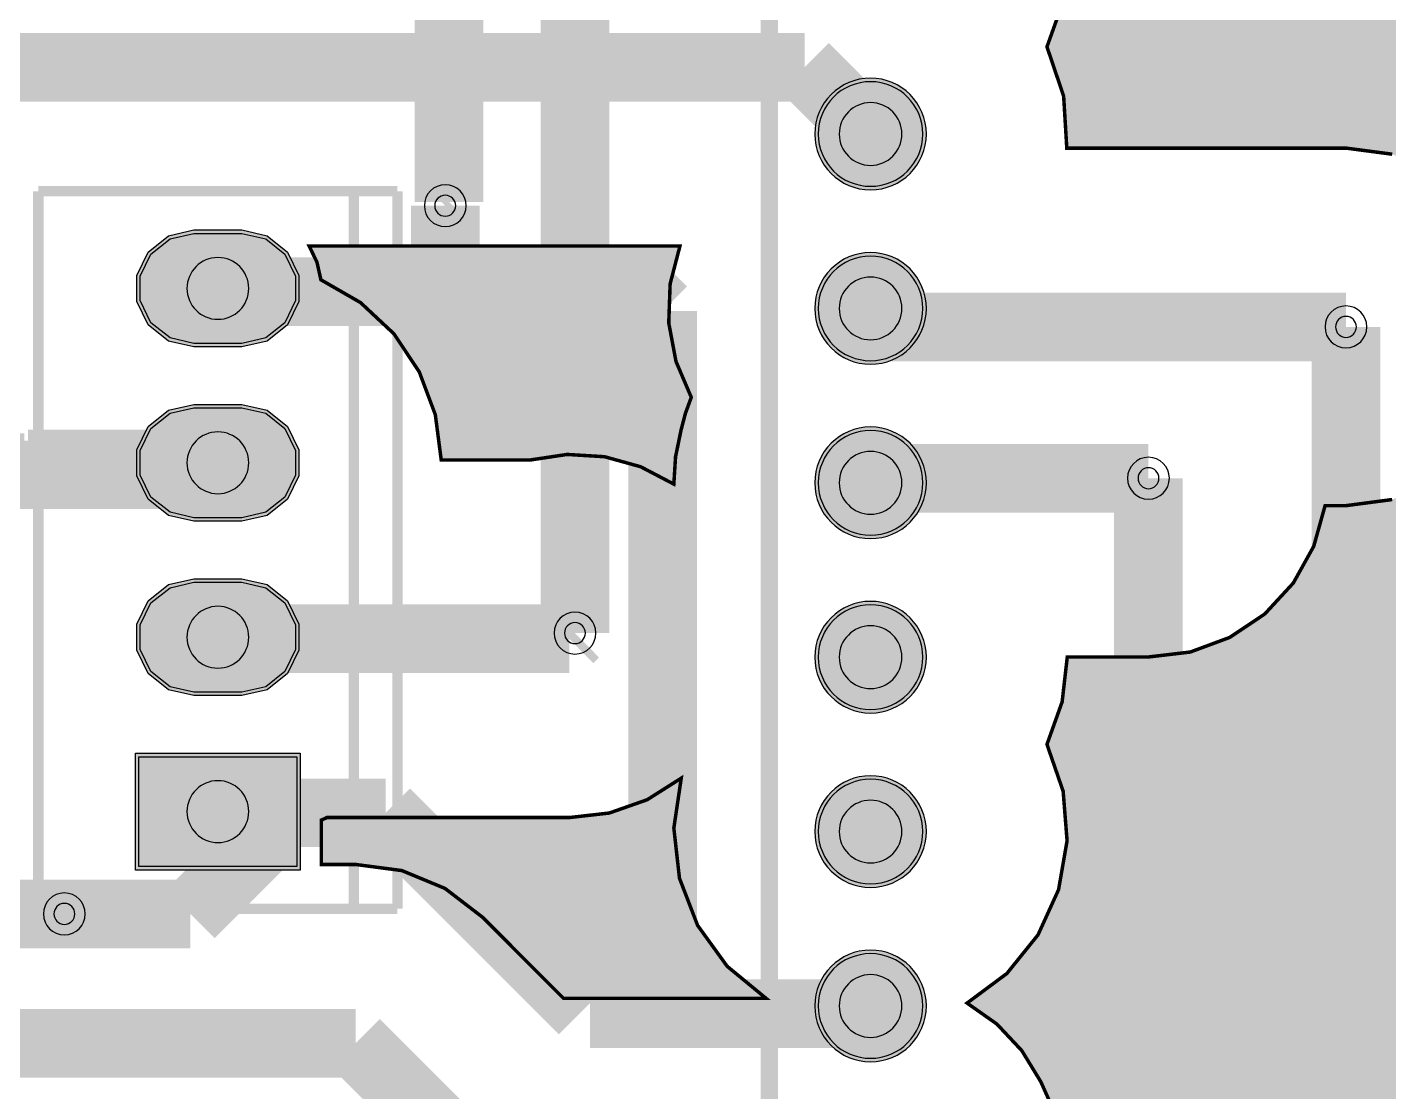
# Model space of a CAD drawing. Header units: millimetres. Extents: x 1 to 100, y -112 to 87.
# Drawn here: x 43.99 to 63.82, y -67.97 to -52.47 of the extents above; entities that cross this region are included whole.
import ezdxf

# ---------------------------------------------------------------- set-up
doc = ezdxf.new("R2010")
doc.units = ezdxf.units.MM
doc.header["$MEASUREMENT"] = 0
for name, color, linetype, true_color in [('Bottom-Layer', 7, 'Continuous', 0x0000ff), ('Bottom-Paste-Mask-Layer', 7, 'Continuous', 0x800000), ('Bottom-Solder-Mask-Layer', 7, 'Continuous', 0xaa00ff), ('Hole-Layer', 7, 'Continuous', 0x222222), ('Multi-Layer', 7, 'Continuous', 0xc0c0c0), ('Top-Layer', 7, 'Continuous', 0xff0000), ('Top-Paste-Mask-Layer', 7, 'Continuous', 0x808080), ('Top-Silkscreen-Layer', 7, 'Continuous', 0xffcc00), ('Top-Solder-Mask-Layer', 7, 'Continuous', 0x800080)]:
    doc.layers.add(name, color=color, linetype=linetype, true_color=true_color)

msp = doc.modelspace()

# ---------------------------------------------------------------- hatches: boundary and pattern name
at = {"layer": 'Bottom-Layer'}
for points in [[(83.896, -11.045), (83.896, -18.955), (83.65, -18.911), (83.4, -18.896), (81.4, -18.896), (80.856, -18.968), (80.348, -19.178), (79.912, -19.512), (79.578, -19.948), (79.368, -20.455), (79.296, -21), (79.296, -23), (79.368, -23.545), (79.578, -24.052), (79.912, -24.488), (80.348, -24.822), (80.856, -25.032), (81.4, -25.104), (83.4, -25.104), (83.65, -25.089), (83.896, -25.045), (83.896, -32.092), (83.49, -31.616), (82.99, -31.24), (83.362, -30.656), (83.568, -29.996), (83.592, -29.304), (83.433, -28.631), (83.103, -28.023), (82.624, -27.524), (82.031, -27.168), (81.364, -26.982), (80.673, -26.977), (80.004, -27.154), (79.406, -27.501), (78.92, -27.993), (78.581, -28.596), (78.413, -29.267), (78.427, -29.959), (78.623, -30.622), (78.986, -31.211), (79.492, -31.683), (79.058, -32.244), (78.775, -32.895), (78.661, -33.596), (78.722, -34.303), (78.956, -34.973), (78.734, -35.591), (78.659, -36.243), (78.734, -36.895), (78.956, -37.513), (78.734, -38.131), (78.659, -38.783), (78.734, -39.435), (78.956, -40.053), (78.734, -40.671), (78.659, -41.323), (78.734, -41.975), (78.956, -42.593), (78.734, -43.211), (78.659, -43.863), (78.734, -44.515), (78.956, -45.133), (78.734, -45.751), (78.659, -46.403), (78.734, -47.055), (78.956, -47.673), (78.734, -48.291), (78.659, -48.943), (78.734, -49.595), (78.956, -50.213), (78.734, -50.831), (78.659, -51.483), (78.734, -52.135), (78.956, -52.753), (78.734, -53.371), (78.659, -54.023), (78.734, -54.675), (78.956, -55.293), (78.734, -55.911), (78.659, -56.563), (78.734, -57.215), (78.956, -57.833), (78.734, -58.451), (78.659, -59.103), (78.734, -59.755), (78.956, -60.373), (78.734, -60.991), (78.659, -61.643), (78.734, -62.295), (78.956, -62.913), (78.734, -63.531), (78.659, -64.183), (78.734, -64.835), (78.956, -65.453), (78.734, -66.071), (78.659, -66.723), (78.734, -67.375), (78.956, -67.993), (78.721, -68.669), (78.662, -69.382), (78.78, -70.088), (79.07, -70.742), (79.513, -71.304), (80.081, -71.739), (80.74, -72.019), (81.447, -72.128), (82.159, -72.058), (82.832, -71.814), (83.423, -71.411), (83.896, -70.873), (83.896, -97.935), (83.17, -97.591), (82.387, -97.417), (81.584, -97.42), (80.802, -97.601), (80.079, -97.951), (79.452, -98.452), (78.951, -99.079), (78.601, -99.802), (78.42, -100.584), (78.417, -101.387), (78.591, -102.17), (78.935, -102.896), (77.607, -102.896), (77.607, -100.2), (77.559, -100.021), (77.428, -99.89), (77.249, -99.842), (74.249, -99.842), (74.07, -99.89), (73.938, -100.021), (73.891, -100.2), (73.891, -102.896), (38.11, -102.896), (38.11, -100.2), (38.062, -100.021), (37.931, -99.89), (37.752, -99.842), (34.752, -99.842), (34.573, -99.89), (34.441, -100.021), (34.393, -100.2), (34.393, -102.896), (33.065, -102.896), (33.409, -102.17), (33.583, -101.387), (33.58, -100.584), (33.399, -99.802), (33.05, -99.079), (32.549, -98.452), (31.921, -97.951), (31.198, -97.601), (30.416, -97.42), (29.613, -97.417), (28.83, -97.591), (28.104, -97.935), (28.104, -82.834), (31.677, -86.407), (32.105, -86.753), (32.596, -87.001), (33.129, -87.14), (33.586, -87.552), (34.143, -87.815), (34.752, -87.905), (37.752, -87.905), (38.296, -87.833), (38.804, -87.623), (39.239, -87.289), (39.574, -86.853), (39.784, -86.345), (39.856, -85.801), (39.856, -82.801), (39.784, -82.256), (39.574, -81.749), (39.239, -81.313), (38.804, -80.978), (38.296, -80.768), (37.752, -80.697), (34.752, -80.697), (34.177, -80.776), (33.646, -81.01), (32.363, -79.727), (32.363, -61.529), (32.909, -61.909), (33.534, -62.139), (34.197, -62.202), (34.854, -62.096), (35.463, -61.826), (35.983, -61.411), (36.381, -60.877), (36.631, -60.26), (36.716, -59.599), (36.716, -59.575), (36.627, -58.901), (36.367, -58.273), (35.953, -57.733), (35.543, -57.323), (35.543, -49.424), (35.623, -49.466), (35.704, -49.506), (35.883, -49.96), (36.212, -50.322), (36.647, -50.543), (37.133, -50.597), (37.606, -50.475), (38.005, -50.194), (38.005, -52.216), (38.094, -52.89), (38.354, -53.518), (38.768, -54.057), (39.603, -54.893), (39.842, -55.103), (40.104, -55.284), (40.029, -55.638), (40.004, -55.999), (40.004, -57.64), (39.92, -58.31), (40.011, -58.979), (40.272, -59.601), (40.683, -60.136), (40.848, -60.301), (40.408, -60.817), (40.116, -61.429), (39.991, -62.095), (40.043, -62.771), (40.043, -66.78), (39.986, -67.322), (40.043, -67.864), (40.043, -69.338), (40.031, -69.364), (40.02, -69.391), (39.617, -69.512), (39.284, -69.769), (39.064, -70.128), (38.988, -70.542), (38.988, -71.242), (39.064, -71.656), (39.284, -72.015), (39.617, -72.272), (40.02, -72.393), (40.366, -72.99), (40.844, -73.487), (41.425, -73.858), (42.077, -74.082), (42.764, -74.145), (42.764, -76.47), (42.559, -77.098), (42.519, -77.757), (42.646, -78.406), (42.933, -79.001), (43.36, -79.506), (43.9, -79.886), (44.518, -80.119), (45.175, -80.188), (45.829, -80.09), (46.436, -79.83), (46.959, -79.426), (47.21, -79.175), (47.529, -78.788), (47.767, -78.346), (48.39, -78.235), (48.967, -77.977), (49.466, -77.588), (49.549, -77.504), (49.963, -76.965), (50.223, -76.337), (50.312, -75.663), (50.312, -73.217), (50.579, -72.656), (50.67, -72.042), (50.67, -71.819), (50.697, -71.82), (50.723, -71.82), (53.165, -71.82), (51.693, -73.292), (51.279, -73.831), (51.019, -74.459), (50.93, -75.133), (50.93, -77.449), (51.019, -78.123), (51.279, -78.751), (51.693, -79.29), (53.803, -81.4), (53.803, -81.736), (53.892, -82.41), (54.152, -83.038), (54.566, -83.577), (56.822, -85.833), (57.361, -86.247), (57.989, -86.507), (58.663, -86.596), (72.301, -86.596), (72.617, -87.129), (73.075, -87.547), (73.635, -87.813), (74.249, -87.905), (77.249, -87.905), (77.793, -87.833), (78.301, -87.623), (78.737, -87.289), (79.071, -86.853), (79.281, -86.345), (79.353, -85.801), (79.353, -82.801), (79.281, -82.256), (79.071, -81.749), (78.737, -81.313), (78.301, -80.978), (77.793, -80.768), (77.249, -80.697), (74.249, -80.697), (73.671, -80.777), (73.138, -81.014), (72.69, -81.388), (59.742, -81.388), (59.011, -80.657), (59.011, -80.322), (58.956, -79.788), (58.792, -79.276), (58.527, -78.809), (58.955, -78.323), (59.249, -77.746), (59.392, -77.114), (59.374, -76.467), (59.198, -75.844), (58.873, -75.283), (58.419, -74.821), (57.866, -74.484), (58.248, -74.102), (58.662, -73.562), (58.922, -72.934), (59.011, -72.26), (59.011, -70.117), (59.128, -69.536), (59.123, -68.944), (58.997, -68.366), (58.755, -67.826), (58.478, -67.373), (58.115, -66.986), (57.681, -66.681), (58.261, -66.25), (58.715, -65.687), (59.014, -65.029), (59.138, -64.317), (59.081, -63.596), (58.845, -62.913), (59.066, -62.294), (59.141, -61.64), (60.324, -61.64), (60.933, -61.568), (61.508, -61.355), (62.018, -61.014), (62.434, -60.563), (62.732, -60.027), (62.897, -59.436), (63.201, -59.436), (63.875, -59.347), (64.504, -59.087), (65.043, -58.673), (65.457, -58.134), (65.717, -57.506), (65.806, -56.832), (65.717, -56.158), (65.457, -55.53), (65.043, -54.991), (64.504, -54.577), (63.875, -54.317), (63.201, -54.228), (59.134, -54.228), (59.088, -53.471), (58.845, -52.753), (59.066, -52.135), (59.141, -51.483), (59.066, -50.831), (58.845, -50.213), (59.066, -49.595), (59.141, -48.943), (59.066, -48.291), (58.845, -47.673), (59.066, -47.055), (59.141, -46.403), (59.066, -45.751), (58.845, -45.133), (59.066, -44.515), (59.141, -43.863), (59.066, -43.211), (58.845, -42.593), (59.066, -41.975), (59.141, -41.323), (59.066, -40.671), (58.845, -40.053), (59.066, -39.435), (59.141, -38.783), (59.066, -38.131), (58.845, -37.513), (59.066, -36.895), (59.141, -36.243), (59.066, -35.591), (58.845, -34.973), (59.072, -34.331), (59.141, -33.653), (59.048, -32.978), (58.799, -32.344), (58.407, -31.787), (58.93, -31.294), (59.3, -30.677), (59.486, -29.983), (59.475, -29.264), (59.269, -28.576), (58.882, -27.97), (58.344, -27.493), (57.696, -27.182), (56.987, -27.059), (56.273, -27.135), (55.606, -27.403), (55.037, -27.843), (54.611, -28.422), (54.36, -29.096), (54.176, -28.826), (53.96, -28.58), (52.861, -27.482), (52.322, -27.068), (51.694, -26.808), (51.02, -26.719), (48.87, -26.719), (48.34, -26.412), (47.758, -26.223), (47.149, -26.161), (46.449, -26.163), (45.722, -26.258), (45.043, -26.532), (44.453, -26.967), (43.991, -27.535), (43.687, -28.201), (43.558, -28.923), (43.614, -29.653), (43.851, -30.346), (43.63, -30.988), (43.564, -31.664), (43.656, -32.337), (43.903, -32.97), (44.29, -33.529), (44.795, -33.982), (44.654, -34.054), (44.518, -34.137), (43.952, -34.137), (43.278, -34.226), (42.65, -34.486), (42.11, -34.9), (40.773, -36.237), (40.36, -36.776), (40.099, -37.404), (40.011, -38.078), (40.011, -42.435), (39.702, -41.877), (39.24, -41.436), (38.667, -41.155), (38.036, -41.058), (36.036, -41.058), (35.413, -41.152), (34.846, -41.427), (34.61, -41.427), (33.936, -41.515), (33.308, -41.776), (32.769, -42.189), (32.363, -42.596), (32.363, -30.047), (32.281, -29.4), (32.041, -28.794), (31.659, -28.266), (31.157, -27.85), (30.567, -27.572), (29.927, -27.449), (29.276, -27.488), (28.656, -27.688), (28.104, -28.036), (28.104, -6.065), (28.865, -6.421), (29.687, -6.59), (30.526, -6.566), (31.336, -6.347), (32.074, -5.948), (32.7, -5.388), (32.644, -5.694), (32.626, -6.004), (32.626, -8.138), (32.714, -8.812), (32.975, -9.44), (33.388, -9.979), (34.897, -11.488), (35.436, -11.902), (36.065, -12.162), (36.739, -12.25), (38.998, -12.25), (38.847, -12.689), (38.796, -13.15), (38.796, -15.35), (38.87, -15.903), (39.086, -16.417), (38.858, -17.122), (38.798, -17.861), (38.909, -18.594), (39.186, -19.282), (39.186, -22.34), (39.275, -23.014), (39.535, -23.642), (39.949, -24.181), (40.488, -24.595), (41.116, -24.855), (41.79, -24.944), (42.464, -24.855), (43.092, -24.595), (43.631, -24.181), (44.045, -23.642), (44.305, -23.014), (44.394, -22.34), (44.394, -19.88), (44.57, -19.664), (44.726, -19.435), (44.88, -19.162), (45.001, -18.872), (45.166, -18.245), (45.201, -17.597), (45.104, -16.956), (51.998, -23.85), (52.538, -24.264), (53.166, -24.524), (53.84, -24.613), (57.049, -24.613), (57.457, -24.881), (57.915, -25.048), (58.4, -25.104), (60.4, -25.104), (60.945, -25.032), (61.452, -24.822), (61.888, -24.488), (62.222, -24.052), (62.433, -23.545), (62.504, -23), (62.504, -21), (62.489, -20.748), (62.444, -20.5), (62.489, -20.252), (62.504, -20), (62.504, -18), (62.433, -17.455), (62.222, -16.948), (61.888, -16.512), (61.452, -16.178), (60.945, -15.968), (60.4, -15.896), (59.651, -15.896), (57.76, -14.004), (58.076, -14.079), (58.4, -14.104), (60.4, -14.104), (60.945, -14.032), (61.452, -13.822), (61.888, -13.488), (62.222, -13.052), (62.433, -12.545), (62.504, -12), (62.504, -10), (62.422, -9.419), (62.183, -8.883), (61.805, -8.433), (61.317, -8.106), (60.758, -7.927), (60.758, -7), (60.71, -6.821), (60.579, -6.69), (60.4, -6.642), (58.4, -6.642), (58.221, -6.69), (58.09, -6.821), (58.042, -7), (58.042, -7.927), (57.857, -7.967), (57.677, -8.024), (50.28, -8.024), (48.09, -5.834), (47.55, -5.42), (46.922, -5.16), (46.248, -5.071), (45.204, -5.071), (45.204, -3.15), (45.13, -2.595), (44.911, -2.079), (44.565, -1.639), (44.114, -1.306), (43.592, -1.104), (78.935, -1.104), (78.614, -1.765), (78.434, -2.478), (78.402, -3.213), (78.52, -3.938), (78.783, -4.625), (79.18, -5.244), (79.693, -5.769), (79.476, -6.149), (79.341, -6.565), (79.296, -7), (79.296, -9), (79.368, -9.545), (79.578, -10.052), (79.912, -10.488), (80.348, -10.822), (80.856, -11.032), (81.4, -11.104), (83.4, -11.104), (83.65, -11.089)], [(55.513, -54.023, 1), (57.037, -54.023, 1)], [(47.116, -55.472), (47.463, -55.551), (47.742, -55.773), (47.896, -56.094), (47.896, -56.45), (47.742, -56.771), (47.463, -56.993), (47.116, -57.072), (46.416, -57.072), (46.069, -56.993), (45.791, -56.771), (45.636, -56.45), (45.636, -56.094), (45.791, -55.773), (46.069, -55.551), (46.416, -55.472)], [(53.663, -57.858), (53.578, -58.091), (53.515, -58.331), (53.434, -58.723), (53.409, -59.122), (52.925, -58.869), (52.399, -58.723), (51.854, -58.69), (51.315, -58.771), (50.02, -58.771), (49.934, -58.111), (49.7, -57.487), (49.331, -56.933), (48.844, -56.478), (48.267, -56.146), (48.21, -55.891), (48.096, -55.655), (53.498, -55.655), (53.355, -56.206), (53.335, -56.775), (53.44, -57.335)], [(55.513, -56.563, 1), (57.037, -56.563, 1)], [(47.116, -58.012), (47.463, -58.091), (47.742, -58.313), (47.896, -58.634), (47.896, -58.99), (47.742, -59.311), (47.463, -59.533), (47.116, -59.612), (46.416, -59.612), (46.069, -59.533), (45.791, -59.311), (45.636, -58.99), (45.636, -58.634), (45.791, -58.313), (46.069, -58.091), (46.416, -58.012)], [(55.513, -59.103, 1), (57.037, -59.103, 1)], [(47.116, -60.552), (47.463, -60.631), (47.742, -60.853), (47.896, -61.174), (47.896, -61.53), (47.742, -61.851), (47.463, -62.073), (47.116, -62.152), (46.416, -62.152), (46.069, -62.073), (45.791, -61.851), (45.636, -61.53), (45.636, -61.174), (45.791, -60.853), (46.069, -60.631), (46.416, -60.552)], [(55.513, -61.643, 1), (57.037, -61.643, 1)], [(47.916, -64.692), (45.616, -64.692), (45.616, -63.092), (47.916, -63.092)], [(51.802, -66.612), (50.615, -65.425), (50.075, -65.011), (49.447, -64.751), (48.773, -64.662), (48.274, -64.662), (48.274, -64.015), (48.314, -63.998), (48.354, -63.979), (51.885, -63.979), (52.468, -63.913), (53.021, -63.719), (53.517, -63.405), (53.409, -64.132), (53.491, -64.863), (53.755, -65.549), (54.186, -66.145), (54.753, -66.612)], [(55.513, -64.183, 1), (57.037, -64.183, 1)], [(55.513, -66.723, 1), (57.037, -66.723, 1)]]:
    msp.add_hatch(color=256, dxfattribs=at).paths.add_polyline_path(points)
at = {"layer": 'Bottom-Paste-Mask-Layer'}
for points in [[(55.513, -54.023, 1), (57.037, -54.023, 1)], [(47.116, -55.472), (47.463, -55.551), (47.742, -55.773), (47.896, -56.094), (47.896, -56.45), (47.742, -56.771), (47.463, -56.993), (47.116, -57.072), (46.416, -57.072), (46.069, -56.993), (45.791, -56.771), (45.636, -56.45), (45.636, -56.094), (45.791, -55.773), (46.069, -55.551), (46.416, -55.472)], [(55.513, -56.563, 1), (57.037, -56.563, 1)], [(47.116, -58.012), (47.463, -58.091), (47.742, -58.313), (47.896, -58.634), (47.896, -58.99), (47.742, -59.311), (47.463, -59.533), (47.116, -59.612), (46.416, -59.612), (46.069, -59.533), (45.791, -59.311), (45.636, -58.99), (45.636, -58.634), (45.791, -58.313), (46.069, -58.091), (46.416, -58.012)], [(55.513, -59.103, 1), (57.037, -59.103, 1)], [(47.116, -60.552), (47.463, -60.631), (47.742, -60.853), (47.896, -61.174), (47.896, -61.53), (47.742, -61.851), (47.463, -62.073), (47.116, -62.152), (46.416, -62.152), (46.069, -62.073), (45.791, -61.851), (45.636, -61.53), (45.636, -61.174), (45.791, -60.853), (46.069, -60.631), (46.416, -60.552)], [(55.513, -61.643, 1), (57.037, -61.643, 1)], [(47.916, -64.692), (45.616, -64.692), (45.616, -63.092), (47.916, -63.092)], [(55.513, -64.183, 1), (57.037, -64.183, 1)], [(55.513, -66.723, 1), (57.037, -66.723, 1)]]:
    msp.add_hatch(color=256, dxfattribs=at).paths.add_polyline_path(points)
at = {"layer": 'Bottom-Solder-Mask-Layer'}
for points in [[(55.462, -54.023, 1), (57.088, -54.023, 1)], [(47.116, -55.421), (47.485, -55.506), (47.781, -55.742), (47.946, -56.083), (47.946, -56.461), (47.781, -56.803), (47.485, -57.039), (47.116, -57.123), (46.416, -57.123), (46.047, -57.039), (45.751, -56.803), (45.587, -56.461), (45.587, -56.083), (45.751, -55.742), (46.047, -55.506), (46.416, -55.421)], [(55.462, -56.563, 1), (57.088, -56.563, 1)], [(47.116, -57.961), (47.485, -58.046), (47.781, -58.282), (47.946, -58.623), (47.946, -59.001), (47.781, -59.343), (47.485, -59.579), (47.116, -59.663), (46.416, -59.663), (46.047, -59.579), (45.751, -59.343), (45.587, -59.001), (45.587, -58.623), (45.751, -58.282), (46.047, -58.046), (46.416, -57.961)], [(55.462, -59.103, 1), (57.088, -59.103, 1)], [(47.116, -60.501), (47.485, -60.586), (47.781, -60.822), (47.946, -61.163), (47.946, -61.541), (47.781, -61.883), (47.485, -62.119), (47.116, -62.203), (46.416, -62.203), (46.047, -62.119), (45.751, -61.883), (45.587, -61.541), (45.587, -61.163), (45.751, -60.822), (46.047, -60.586), (46.416, -60.501)], [(55.462, -61.643, 1), (57.088, -61.643, 1)], [(47.967, -64.743), (45.565, -64.743), (45.565, -63.041), (47.967, -63.041)], [(55.462, -64.183, 1), (57.088, -64.183, 1)], [(55.462, -66.723, 1), (57.088, -66.723, 1)]]:
    msp.add_hatch(color=256, dxfattribs=at).paths.add_polyline_path(points)
at = {"layer": 'Hole-Layer'}
for points in [[(55.818, -54.023, 1), (56.732, -54.023, 1)], [(46.316, -56.272, 1), (47.216, -56.272, 1)], [(55.818, -56.563, 1), (56.732, -56.563, 1)], [(46.316, -58.812, 1), (47.216, -58.812, 1)], [(55.818, -59.103, 1), (56.732, -59.103, 1)], [(46.316, -61.352, 1), (47.216, -61.352, 1)], [(55.818, -61.643, 1), (56.732, -61.643, 1)], [(46.316, -63.892, 1), (47.216, -63.892, 1)], [(55.818, -64.183, 1), (56.732, -64.183, 1)], [(55.818, -66.723, 1), (56.732, -66.723, 1)]]:
    msp.add_hatch(color=256, dxfattribs=at).paths.add_polyline_path(points)
at = {"layer": 'Multi-Layer'}
for points in [[(55.513, -54.023, 1), (57.037, -54.023, 1)], [(55.513, -54.023, 1), (57.037, -54.023, 1)], [(55.513, -54.023, 1), (57.037, -54.023, 1)], [(47.116, -55.472), (47.463, -55.551), (47.742, -55.773), (47.896, -56.094), (47.896, -56.45), (47.742, -56.771), (47.463, -56.993), (47.116, -57.072), (46.416, -57.072), (46.069, -56.993), (45.791, -56.771), (45.636, -56.45), (45.636, -56.094), (45.791, -55.773), (46.069, -55.551), (46.416, -55.472)], [(47.116, -55.472), (47.463, -55.551), (47.742, -55.773), (47.896, -56.094), (47.896, -56.45), (47.742, -56.771), (47.463, -56.993), (47.116, -57.072), (46.416, -57.072), (46.069, -56.993), (45.791, -56.771), (45.636, -56.45), (45.636, -56.094), (45.791, -55.773), (46.069, -55.551), (46.416, -55.472)], [(47.116, -55.472), (47.463, -55.551), (47.742, -55.773), (47.896, -56.094), (47.896, -56.45), (47.742, -56.771), (47.463, -56.993), (47.116, -57.072), (46.416, -57.072), (46.069, -56.993), (45.791, -56.771), (45.636, -56.45), (45.636, -56.094), (45.791, -55.773), (46.069, -55.551), (46.416, -55.472)], [(55.513, -56.563, 1), (57.037, -56.563, 1)], [(55.513, -56.563, 1), (57.037, -56.563, 1)], [(55.513, -56.563, 1), (57.037, -56.563, 1)], [(47.116, -58.012), (47.463, -58.091), (47.742, -58.313), (47.896, -58.634), (47.896, -58.99), (47.742, -59.311), (47.463, -59.533), (47.116, -59.612), (46.416, -59.612), (46.069, -59.533), (45.791, -59.311), (45.636, -58.99), (45.636, -58.634), (45.791, -58.313), (46.069, -58.091), (46.416, -58.012)], [(47.116, -58.012), (47.463, -58.091), (47.742, -58.313), (47.896, -58.634), (47.896, -58.99), (47.742, -59.311), (47.463, -59.533), (47.116, -59.612), (46.416, -59.612), (46.069, -59.533), (45.791, -59.311), (45.636, -58.99), (45.636, -58.634), (45.791, -58.313), (46.069, -58.091), (46.416, -58.012)], [(47.116, -58.012), (47.463, -58.091), (47.742, -58.313), (47.896, -58.634), (47.896, -58.99), (47.742, -59.311), (47.463, -59.533), (47.116, -59.612), (46.416, -59.612), (46.069, -59.533), (45.791, -59.311), (45.636, -58.99), (45.636, -58.634), (45.791, -58.313), (46.069, -58.091), (46.416, -58.012)], [(55.513, -59.103, 1), (57.037, -59.103, 1)], [(55.513, -59.103, 1), (57.037, -59.103, 1)], [(55.513, -59.103, 1), (57.037, -59.103, 1)], [(47.116, -60.552), (47.463, -60.631), (47.742, -60.853), (47.896, -61.174), (47.896, -61.53), (47.742, -61.851), (47.463, -62.073), (47.116, -62.152), (46.416, -62.152), (46.069, -62.073), (45.791, -61.851), (45.636, -61.53), (45.636, -61.174), (45.791, -60.853), (46.069, -60.631), (46.416, -60.552)], [(47.116, -60.552), (47.463, -60.631), (47.742, -60.853), (47.896, -61.174), (47.896, -61.53), (47.742, -61.851), (47.463, -62.073), (47.116, -62.152), (46.416, -62.152), (46.069, -62.073), (45.791, -61.851), (45.636, -61.53), (45.636, -61.174), (45.791, -60.853), (46.069, -60.631), (46.416, -60.552)], [(47.116, -60.552), (47.463, -60.631), (47.742, -60.853), (47.896, -61.174), (47.896, -61.53), (47.742, -61.851), (47.463, -62.073), (47.116, -62.152), (46.416, -62.152), (46.069, -62.073), (45.791, -61.851), (45.636, -61.53), (45.636, -61.174), (45.791, -60.853), (46.069, -60.631), (46.416, -60.552)], [(55.513, -61.643, 1), (57.037, -61.643, 1)], [(55.513, -61.643, 1), (57.037, -61.643, 1)], [(55.513, -61.643, 1), (57.037, -61.643, 1)], [(47.916, -64.692), (45.616, -64.692), (45.616, -63.092), (47.916, -63.092)], [(47.916, -64.692), (45.616, -64.692), (45.616, -63.092), (47.916, -63.092)], [(47.916, -64.692), (45.616, -64.692), (45.616, -63.092), (47.916, -63.092)], [(55.513, -64.183, 1), (57.037, -64.183, 1)], [(55.513, -64.183, 1), (57.037, -64.183, 1)], [(55.513, -64.183, 1), (57.037, -64.183, 1)], [(55.513, -66.723, 1), (57.037, -66.723, 1)], [(55.513, -66.723, 1), (57.037, -66.723, 1)], [(55.513, -66.723, 1), (57.037, -66.723, 1)]]:
    msp.add_hatch(color=256, dxfattribs=at).paths.add_polyline_path(points)
at = {"layer": 'Top-Layer'}
for points in [[(55.513, -54.023, 1), (57.037, -54.023, 1)], [(47.116, -55.472), (47.463, -55.551), (47.742, -55.773), (47.896, -56.094), (47.896, -56.45), (47.742, -56.771), (47.463, -56.993), (47.116, -57.072), (46.416, -57.072), (46.069, -56.993), (45.791, -56.771), (45.636, -56.45), (45.636, -56.094), (45.791, -55.773), (46.069, -55.551), (46.416, -55.472)], [(55.513, -56.563, 1), (57.037, -56.563, 1)], [(47.116, -58.012), (47.463, -58.091), (47.742, -58.313), (47.896, -58.634), (47.896, -58.99), (47.742, -59.311), (47.463, -59.533), (47.116, -59.612), (46.416, -59.612), (46.069, -59.533), (45.791, -59.311), (45.636, -58.99), (45.636, -58.634), (45.791, -58.313), (46.069, -58.091), (46.416, -58.012)], [(55.513, -59.103, 1), (57.037, -59.103, 1)], [(47.116, -60.552), (47.463, -60.631), (47.742, -60.853), (47.896, -61.174), (47.896, -61.53), (47.742, -61.851), (47.463, -62.073), (47.116, -62.152), (46.416, -62.152), (46.069, -62.073), (45.791, -61.851), (45.636, -61.53), (45.636, -61.174), (45.791, -60.853), (46.069, -60.631), (46.416, -60.552)], [(55.513, -61.643, 1), (57.037, -61.643, 1)], [(47.916, -64.692), (45.616, -64.692), (45.616, -63.092), (47.916, -63.092)], [(55.513, -64.183, 1), (57.037, -64.183, 1)], [(55.513, -66.723, 1), (57.037, -66.723, 1)]]:
    msp.add_hatch(color=256, dxfattribs=at).paths.add_polyline_path(points)
at = {"layer": 'Top-Paste-Mask-Layer'}
for points in [[(55.513, -54.023, 1), (57.037, -54.023, 1)], [(47.116, -55.472), (47.463, -55.551), (47.742, -55.773), (47.896, -56.094), (47.896, -56.45), (47.742, -56.771), (47.463, -56.993), (47.116, -57.072), (46.416, -57.072), (46.069, -56.993), (45.791, -56.771), (45.636, -56.45), (45.636, -56.094), (45.791, -55.773), (46.069, -55.551), (46.416, -55.472)], [(55.513, -56.563, 1), (57.037, -56.563, 1)], [(47.116, -58.012), (47.463, -58.091), (47.742, -58.313), (47.896, -58.634), (47.896, -58.99), (47.742, -59.311), (47.463, -59.533), (47.116, -59.612), (46.416, -59.612), (46.069, -59.533), (45.791, -59.311), (45.636, -58.99), (45.636, -58.634), (45.791, -58.313), (46.069, -58.091), (46.416, -58.012)], [(55.513, -59.103, 1), (57.037, -59.103, 1)], [(47.116, -60.552), (47.463, -60.631), (47.742, -60.853), (47.896, -61.174), (47.896, -61.53), (47.742, -61.851), (47.463, -62.073), (47.116, -62.152), (46.416, -62.152), (46.069, -62.073), (45.791, -61.851), (45.636, -61.53), (45.636, -61.174), (45.791, -60.853), (46.069, -60.631), (46.416, -60.552)], [(55.513, -61.643, 1), (57.037, -61.643, 1)], [(47.916, -64.692), (45.616, -64.692), (45.616, -63.092), (47.916, -63.092)], [(55.513, -64.183, 1), (57.037, -64.183, 1)], [(55.513, -66.723, 1), (57.037, -66.723, 1)]]:
    msp.add_hatch(color=256, dxfattribs=at).paths.add_polyline_path(points)
at = {"layer": 'Top-Solder-Mask-Layer'}
for points in [[(55.462, -54.023, 1), (57.088, -54.023, 1)], [(47.116, -55.421), (47.485, -55.506), (47.781, -55.742), (47.946, -56.083), (47.946, -56.461), (47.781, -56.803), (47.485, -57.039), (47.116, -57.123), (46.416, -57.123), (46.047, -57.039), (45.751, -56.803), (45.587, -56.461), (45.587, -56.083), (45.751, -55.742), (46.047, -55.506), (46.416, -55.421)], [(55.462, -56.563, 1), (57.088, -56.563, 1)], [(47.116, -57.961), (47.485, -58.046), (47.781, -58.282), (47.946, -58.623), (47.946, -59.001), (47.781, -59.343), (47.485, -59.579), (47.116, -59.663), (46.416, -59.663), (46.047, -59.579), (45.751, -59.343), (45.587, -59.001), (45.587, -58.623), (45.751, -58.282), (46.047, -58.046), (46.416, -57.961)], [(55.462, -59.103, 1), (57.088, -59.103, 1)], [(47.116, -60.501), (47.485, -60.586), (47.781, -60.822), (47.946, -61.163), (47.946, -61.541), (47.781, -61.883), (47.485, -62.119), (47.116, -62.203), (46.416, -62.203), (46.047, -62.119), (45.751, -61.883), (45.587, -61.541), (45.587, -61.163), (45.751, -60.822), (46.047, -60.586), (46.416, -60.501)], [(55.462, -61.643, 1), (57.088, -61.643, 1)], [(47.967, -64.743), (45.565, -64.743), (45.565, -63.041), (47.967, -63.041)], [(55.462, -64.183, 1), (57.088, -64.183, 1)], [(55.462, -66.723, 1), (57.088, -66.723, 1)]]:
    msp.add_hatch(color=256, dxfattribs=at).paths.add_polyline_path(points)

# ---------------------------------------------------------------- linework, layer by layer
at = {"layer": 'Bottom-Layer'}
for points, const_width in [([(63.875, -54.317), (63.201, -54.228), (59.134, -54.228), (59.088, -53.471), (58.845, -52.753), (59.066, -52.135)], 0.0508), ([(55.314, -53.051), (41.445, -53.051)], 1), ([(56.317, -54.054), (55.314, -53.051)], 1), ([(50.079, -55.067), (50.079, -56.181)], 1), ([(50.079, -56.181), (50.023, -56.237)], 1), ([(46.785, -56.321), (52.968, -56.321)], 1), ([(52.968, -56.321), (53.247, -56.599)], 1), ([(53.247, -56.599), (53.247, -65.623)], 1), ([(56.183, -56.832), (55.932, -56.581)], 1), ([(63.201, -56.832), (56.183, -56.832)], 1), ([(43.944, -58.883), (43.112, -58.883)], 1), ([(44, -58.827), (43.944, -58.883)], 1), ([(46.841, -58.827), (44, -58.827)], 1), ([(56.23, -59.036), (56.063, -58.869)], 1), ([(60.324, -59.036), (56.23, -59.036)], 1), ([(58.997, -68.366), (58.755, -67.826), (58.478, -67.373), (58.115, -66.986), (57.681, -66.681), (58.261, -66.25), (58.715, -65.687), (59.014, -65.029), (59.138, -64.317), (59.081, -63.596), (58.845, -62.913), (59.066, -62.294), (59.141, -61.64), (60.324, -61.64), (60.933, -61.568), (61.508, -61.355), (62.018, -61.014), (62.434, -60.563), (62.732, -60.027), (62.897, -59.436), (63.201, -59.436), (63.875, -59.347)], 0.0508), ([(51.885, -61.375), (47.123, -61.375)], 1), ([(51.969, -61.292), (51.885, -61.375)], 1), ([(46.874, -63.91), (46.623, -63.66)], 1), ([(49.213, -63.91), (46.874, -63.91)], 1), ([(52.086, -66.783), (49.213, -63.91)], 1), ([(47.37, -64.379), (46.367, -65.382)], 1), ([(46.367, -65.382), (44.529, -65.382)], 1), ([(53.247, -65.623), (52.188, -66.681)], 1), ([(56.482, -66.835), (52.188, -66.835)], 1), ([(48.773, -67.266), (42.648, -67.266)], 1), ([(50.723, -69.216), (48.773, -67.266)], 1)]:
    msp.add_lwpolyline(points, dxfattribs=dict(at, const_width=const_width))
for points in [[(55.513, -54.023, 1), (57.037, -54.023, 1)], [(55.513, -56.563, 1), (57.037, -56.563, 1)], [(55.513, -59.103, 1), (57.037, -59.103, 1)], [(55.513, -61.643, 1), (57.037, -61.643, 1)], [(55.513, -64.183, 1), (57.037, -64.183, 1)], [(55.513, -66.723, 1), (57.037, -66.723, 1)]]:
    msp.add_lwpolyline(points, format="xyb", close=True, dxfattribs=at)
for points in [[(47.116, -55.472), (47.463, -55.551), (47.742, -55.773), (47.896, -56.094), (47.896, -56.45), (47.742, -56.771), (47.463, -56.993), (47.116, -57.072), (46.416, -57.072), (46.069, -56.993), (45.791, -56.771), (45.636, -56.45), (45.636, -56.094), (45.791, -55.773), (46.069, -55.551), (46.416, -55.472)], [(47.116, -58.012), (47.463, -58.091), (47.742, -58.313), (47.896, -58.634), (47.896, -58.99), (47.742, -59.311), (47.463, -59.533), (47.116, -59.612), (46.416, -59.612), (46.069, -59.533), (45.791, -59.311), (45.636, -58.99), (45.636, -58.634), (45.791, -58.313), (46.069, -58.091), (46.416, -58.012)], [(47.116, -60.552), (47.463, -60.631), (47.742, -60.853), (47.896, -61.174), (47.896, -61.53), (47.742, -61.851), (47.463, -62.073), (47.116, -62.152), (46.416, -62.152), (46.069, -62.073), (45.791, -61.851), (45.636, -61.53), (45.636, -61.174), (45.791, -60.853), (46.069, -60.631), (46.416, -60.552)], [(47.916, -64.692), (45.616, -64.692), (45.616, -63.092), (47.916, -63.092)]]:
    msp.add_lwpolyline(points, close=True, dxfattribs=at)
at = {"layer": 'Bottom-Layer', "const_width": 0.0508}
for points in [[(53.663, -57.858), (53.578, -58.091), (53.515, -58.331), (53.434, -58.723), (53.409, -59.122), (52.925, -58.869), (52.399, -58.723), (51.854, -58.69), (51.315, -58.771), (50.02, -58.771), (49.934, -58.111), (49.7, -57.487), (49.331, -56.933), (48.844, -56.478), (48.267, -56.146), (48.21, -55.891), (48.096, -55.655), (53.498, -55.655), (53.355, -56.206), (53.335, -56.775), (53.44, -57.335)], [(51.802, -66.612), (50.615, -65.425), (50.075, -65.011), (49.447, -64.751), (48.773, -64.662), (48.274, -64.662), (48.274, -64.015), (48.314, -63.998), (48.354, -63.979), (51.885, -63.979), (52.468, -63.913), (53.021, -63.719), (53.517, -63.405), (53.409, -64.132), (53.491, -64.863), (53.755, -65.549), (54.186, -66.145), (54.753, -66.612)]]:
    msp.add_lwpolyline(points, close=True, dxfattribs=at)
at = {"layer": 'Bottom-Paste-Mask-Layer'}
for points in [[(55.513, -54.023, 1), (57.037, -54.023, 1)], [(55.513, -56.563, 1), (57.037, -56.563, 1)], [(55.513, -59.103, 1), (57.037, -59.103, 1)], [(55.513, -61.643, 1), (57.037, -61.643, 1)], [(55.513, -64.183, 1), (57.037, -64.183, 1)], [(55.513, -66.723, 1), (57.037, -66.723, 1)]]:
    msp.add_lwpolyline(points, format="xyb", close=True, dxfattribs=at)
for points in [[(47.116, -55.472), (47.463, -55.551), (47.742, -55.773), (47.896, -56.094), (47.896, -56.45), (47.742, -56.771), (47.463, -56.993), (47.116, -57.072), (46.416, -57.072), (46.069, -56.993), (45.791, -56.771), (45.636, -56.45), (45.636, -56.094), (45.791, -55.773), (46.069, -55.551), (46.416, -55.472)], [(47.116, -58.012), (47.463, -58.091), (47.742, -58.313), (47.896, -58.634), (47.896, -58.99), (47.742, -59.311), (47.463, -59.533), (47.116, -59.612), (46.416, -59.612), (46.069, -59.533), (45.791, -59.311), (45.636, -58.99), (45.636, -58.634), (45.791, -58.313), (46.069, -58.091), (46.416, -58.012)], [(47.116, -60.552), (47.463, -60.631), (47.742, -60.853), (47.896, -61.174), (47.896, -61.53), (47.742, -61.851), (47.463, -62.073), (47.116, -62.152), (46.416, -62.152), (46.069, -62.073), (45.791, -61.851), (45.636, -61.53), (45.636, -61.174), (45.791, -60.853), (46.069, -60.631), (46.416, -60.552)], [(47.916, -64.692), (45.616, -64.692), (45.616, -63.092), (47.916, -63.092)]]:
    msp.add_lwpolyline(points, close=True, dxfattribs=at)
at = {"layer": 'Bottom-Solder-Mask-Layer'}
for points in [[(55.462, -54.023, 1), (57.088, -54.023), (57.088, -54.023, 1), (55.462, -54.023)], [(55.462, -56.563, 1), (57.088, -56.563), (57.088, -56.563, 1), (55.462, -56.563)], [(55.462, -59.103, 1), (57.088, -59.103), (57.088, -59.103, 1), (55.462, -59.103)], [(55.462, -61.643, 1), (57.088, -61.643), (57.088, -61.643, 1), (55.462, -61.643)], [(55.462, -64.183, 1), (57.088, -64.183), (57.088, -64.183, 1), (55.462, -64.183)], [(55.462, -66.723, 1), (57.088, -66.723), (57.088, -66.723, 1), (55.462, -66.723)]]:
    msp.add_lwpolyline(points, format="xyb", dxfattribs=at)
for points in [[(47.116, -55.421), (47.485, -55.506), (47.781, -55.742), (47.946, -56.083), (47.946, -56.461), (47.781, -56.803), (47.485, -57.039), (47.116, -57.123), (46.416, -57.123), (46.047, -57.039), (45.751, -56.803), (45.587, -56.461), (45.587, -56.083), (45.751, -55.742), (46.047, -55.506), (46.416, -55.421)], [(47.116, -57.961), (47.485, -58.046), (47.781, -58.282), (47.946, -58.623), (47.946, -59.001), (47.781, -59.343), (47.485, -59.579), (47.116, -59.663), (46.416, -59.663), (46.047, -59.579), (45.751, -59.343), (45.587, -59.001), (45.587, -58.623), (45.751, -58.282), (46.047, -58.046), (46.416, -57.961)], [(47.116, -60.501), (47.485, -60.586), (47.781, -60.822), (47.946, -61.163), (47.946, -61.541), (47.781, -61.883), (47.485, -62.119), (47.116, -62.203), (46.416, -62.203), (46.047, -62.119), (45.751, -61.883), (45.587, -61.541), (45.587, -61.163), (45.751, -60.822), (46.047, -60.586), (46.416, -60.501)], [(47.967, -64.743), (45.565, -64.743), (45.565, -63.041), (47.967, -63.041)]]:
    msp.add_lwpolyline(points, close=True, dxfattribs=at)
at = {"layer": 'Hole-Layer'}
for points in [[(55.818, -54.023, 1), (56.732, -54.023, 1)], [(49.926, -55.067, 1), (50.231, -55.067, 1)], [(46.316, -56.272, 1), (47.216, -56.272, 1)], [(55.818, -56.563, 1), (56.732, -56.563, 1)], [(63.049, -56.832, 1), (63.354, -56.832, 1)], [(46.316, -58.812, 1), (47.216, -58.812, 1)], [(55.818, -59.103, 1), (56.732, -59.103, 1)], [(60.172, -59.036, 1), (60.477, -59.036, 1)], [(46.316, -61.352, 1), (47.216, -61.352, 1)], [(51.816, -61.292, 1), (52.121, -61.292, 1)], [(55.818, -61.643, 1), (56.732, -61.643, 1)], [(46.316, -63.892, 1), (47.216, -63.892, 1)], [(55.818, -64.183, 1), (56.732, -64.183, 1)], [(44.377, -65.382, 1), (44.682, -65.382, 1)], [(55.818, -66.723, 1), (56.732, -66.723, 1)]]:
    msp.add_lwpolyline(points, format="xyb", close=True, dxfattribs=at)
at = {"layer": 'Multi-Layer'}
for points in [[(55.513, -54.023, 1), (57.037, -54.023, 1)], [(55.513, -54.023, 1), (57.037, -54.023, 1)], [(55.513, -54.023, 1), (57.037, -54.023, 1)], [(49.774, -55.067, 1), (50.384, -55.067, 1)], [(55.513, -56.563, 1), (57.037, -56.563, 1)], [(55.513, -56.563, 1), (57.037, -56.563, 1)], [(55.513, -56.563, 1), (57.037, -56.563, 1)], [(62.896, -56.832, 1), (63.506, -56.832, 1)], [(55.513, -59.103, 1), (57.037, -59.103, 1)], [(55.513, -59.103, 1), (57.037, -59.103, 1)], [(55.513, -59.103, 1), (57.037, -59.103, 1)], [(60.019, -59.036, 1), (60.629, -59.036, 1)], [(55.513, -61.643, 1), (57.037, -61.643, 1)], [(55.513, -61.643, 1), (57.037, -61.643, 1)], [(55.513, -61.643, 1), (57.037, -61.643, 1)], [(51.664, -61.292, 1), (52.274, -61.292, 1)], [(55.513, -64.183, 1), (57.037, -64.183, 1)], [(55.513, -64.183, 1), (57.037, -64.183, 1)], [(55.513, -64.183, 1), (57.037, -64.183, 1)], [(44.224, -65.382, 1), (44.834, -65.382, 1)], [(55.513, -66.723, 1), (57.037, -66.723, 1)], [(55.513, -66.723, 1), (57.037, -66.723, 1)], [(55.513, -66.723, 1), (57.037, -66.723, 1)]]:
    msp.add_lwpolyline(points, format="xyb", close=True, dxfattribs=at)
for points in [[(47.116, -55.472), (47.463, -55.551), (47.742, -55.773), (47.896, -56.094), (47.896, -56.45), (47.742, -56.771), (47.463, -56.993), (47.116, -57.072), (46.416, -57.072), (46.069, -56.993), (45.791, -56.771), (45.636, -56.45), (45.636, -56.094), (45.791, -55.773), (46.069, -55.551), (46.416, -55.472)], [(47.116, -55.472), (47.463, -55.551), (47.742, -55.773), (47.896, -56.094), (47.896, -56.45), (47.742, -56.771), (47.463, -56.993), (47.116, -57.072), (46.416, -57.072), (46.069, -56.993), (45.791, -56.771), (45.636, -56.45), (45.636, -56.094), (45.791, -55.773), (46.069, -55.551), (46.416, -55.472)], [(47.116, -55.472), (47.463, -55.551), (47.742, -55.773), (47.896, -56.094), (47.896, -56.45), (47.742, -56.771), (47.463, -56.993), (47.116, -57.072), (46.416, -57.072), (46.069, -56.993), (45.791, -56.771), (45.636, -56.45), (45.636, -56.094), (45.791, -55.773), (46.069, -55.551), (46.416, -55.472)], [(47.116, -58.012), (47.463, -58.091), (47.742, -58.313), (47.896, -58.634), (47.896, -58.99), (47.742, -59.311), (47.463, -59.533), (47.116, -59.612), (46.416, -59.612), (46.069, -59.533), (45.791, -59.311), (45.636, -58.99), (45.636, -58.634), (45.791, -58.313), (46.069, -58.091), (46.416, -58.012)], [(47.116, -58.012), (47.463, -58.091), (47.742, -58.313), (47.896, -58.634), (47.896, -58.99), (47.742, -59.311), (47.463, -59.533), (47.116, -59.612), (46.416, -59.612), (46.069, -59.533), (45.791, -59.311), (45.636, -58.99), (45.636, -58.634), (45.791, -58.313), (46.069, -58.091), (46.416, -58.012)], [(47.116, -58.012), (47.463, -58.091), (47.742, -58.313), (47.896, -58.634), (47.896, -58.99), (47.742, -59.311), (47.463, -59.533), (47.116, -59.612), (46.416, -59.612), (46.069, -59.533), (45.791, -59.311), (45.636, -58.99), (45.636, -58.634), (45.791, -58.313), (46.069, -58.091), (46.416, -58.012)], [(47.116, -60.552), (47.463, -60.631), (47.742, -60.853), (47.896, -61.174), (47.896, -61.53), (47.742, -61.851), (47.463, -62.073), (47.116, -62.152), (46.416, -62.152), (46.069, -62.073), (45.791, -61.851), (45.636, -61.53), (45.636, -61.174), (45.791, -60.853), (46.069, -60.631), (46.416, -60.552)], [(47.116, -60.552), (47.463, -60.631), (47.742, -60.853), (47.896, -61.174), (47.896, -61.53), (47.742, -61.851), (47.463, -62.073), (47.116, -62.152), (46.416, -62.152), (46.069, -62.073), (45.791, -61.851), (45.636, -61.53), (45.636, -61.174), (45.791, -60.853), (46.069, -60.631), (46.416, -60.552)], [(47.116, -60.552), (47.463, -60.631), (47.742, -60.853), (47.896, -61.174), (47.896, -61.53), (47.742, -61.851), (47.463, -62.073), (47.116, -62.152), (46.416, -62.152), (46.069, -62.073), (45.791, -61.851), (45.636, -61.53), (45.636, -61.174), (45.791, -60.853), (46.069, -60.631), (46.416, -60.552)], [(47.916, -64.692), (45.616, -64.692), (45.616, -63.092), (47.916, -63.092)], [(47.916, -64.692), (45.616, -64.692), (45.616, -63.092), (47.916, -63.092)], [(47.916, -64.692), (45.616, -64.692), (45.616, -63.092), (47.916, -63.092)]]:
    msp.add_lwpolyline(points, close=True, dxfattribs=at)
at = {"layer": 'Top-Layer', "const_width": 1}
for points in [[(50.135, -48.495), (50.135, -55.012)], [(51.969, -51.349), (51.969, -61.292)], [(50.135, -55.012), (50.079, -55.067)], [(63.201, -76.383), (63.201, -56.832)], [(42.519, -58.987), (46.642, -58.987)], [(46.642, -58.987), (46.809, -58.82)], [(60.324, -68.811), (60.324, -59.036)], [(39.85, -65.382), (44.529, -65.382)]]:
    msp.add_lwpolyline(points, dxfattribs=at)
at = {"layer": 'Top-Layer'}
for points in [[(55.513, -54.023, 1), (57.037, -54.023, 1)], [(55.513, -56.563, 1), (57.037, -56.563, 1)], [(55.513, -59.103, 1), (57.037, -59.103, 1)], [(55.513, -61.643, 1), (57.037, -61.643, 1)], [(55.513, -64.183, 1), (57.037, -64.183, 1)], [(55.513, -66.723, 1), (57.037, -66.723, 1)]]:
    msp.add_lwpolyline(points, format="xyb", close=True, dxfattribs=at)
for points in [[(47.116, -55.472), (47.463, -55.551), (47.742, -55.773), (47.896, -56.094), (47.896, -56.45), (47.742, -56.771), (47.463, -56.993), (47.116, -57.072), (46.416, -57.072), (46.069, -56.993), (45.791, -56.771), (45.636, -56.45), (45.636, -56.094), (45.791, -55.773), (46.069, -55.551), (46.416, -55.472)], [(47.116, -58.012), (47.463, -58.091), (47.742, -58.313), (47.896, -58.634), (47.896, -58.99), (47.742, -59.311), (47.463, -59.533), (47.116, -59.612), (46.416, -59.612), (46.069, -59.533), (45.791, -59.311), (45.636, -58.99), (45.636, -58.634), (45.791, -58.313), (46.069, -58.091), (46.416, -58.012)], [(47.116, -60.552), (47.463, -60.631), (47.742, -60.853), (47.896, -61.174), (47.896, -61.53), (47.742, -61.851), (47.463, -62.073), (47.116, -62.152), (46.416, -62.152), (46.069, -62.073), (45.791, -61.851), (45.636, -61.53), (45.636, -61.174), (45.791, -60.853), (46.069, -60.631), (46.416, -60.552)], [(47.916, -64.692), (45.616, -64.692), (45.616, -63.092), (47.916, -63.092)]]:
    msp.add_lwpolyline(points, close=True, dxfattribs=at)
at = {"layer": 'Top-Paste-Mask-Layer'}
for points in [[(55.513, -54.023, 1), (57.037, -54.023, 1)], [(55.513, -56.563, 1), (57.037, -56.563, 1)], [(55.513, -59.103, 1), (57.037, -59.103, 1)], [(55.513, -61.643, 1), (57.037, -61.643, 1)], [(55.513, -64.183, 1), (57.037, -64.183, 1)], [(55.513, -66.723, 1), (57.037, -66.723, 1)]]:
    msp.add_lwpolyline(points, format="xyb", close=True, dxfattribs=at)
for points in [[(47.116, -55.472), (47.463, -55.551), (47.742, -55.773), (47.896, -56.094), (47.896, -56.45), (47.742, -56.771), (47.463, -56.993), (47.116, -57.072), (46.416, -57.072), (46.069, -56.993), (45.791, -56.771), (45.636, -56.45), (45.636, -56.094), (45.791, -55.773), (46.069, -55.551), (46.416, -55.472)], [(47.116, -58.012), (47.463, -58.091), (47.742, -58.313), (47.896, -58.634), (47.896, -58.99), (47.742, -59.311), (47.463, -59.533), (47.116, -59.612), (46.416, -59.612), (46.069, -59.533), (45.791, -59.311), (45.636, -58.99), (45.636, -58.634), (45.791, -58.313), (46.069, -58.091), (46.416, -58.012)], [(47.116, -60.552), (47.463, -60.631), (47.742, -60.853), (47.896, -61.174), (47.896, -61.53), (47.742, -61.851), (47.463, -62.073), (47.116, -62.152), (46.416, -62.152), (46.069, -62.073), (45.791, -61.851), (45.636, -61.53), (45.636, -61.174), (45.791, -60.853), (46.069, -60.631), (46.416, -60.552)], [(47.916, -64.692), (45.616, -64.692), (45.616, -63.092), (47.916, -63.092)]]:
    msp.add_lwpolyline(points, close=True, dxfattribs=at)
at = {"layer": 'Top-Silkscreen-Layer', "const_width": 0.254}
msp.add_lwpolyline([(54.8, -76.86), (54.8, -29.56, -0.414), (56.8, -27.56), (81, -27.56, -0.414), (83, -29.56), (83, -76.86, -0.414), (81, -78.86), (56.8, -78.86, -0.414)], format="xyb", close=True, dxfattribs=at)
msp.add_lwpolyline([(54.8, -76.86), (54.8, -29.56, -0.414), (56.8, -27.56), (81, -27.56, -0.414), (83, -29.56), (83, -76.86, -0.414), (81, -78.86), (56.8, -78.86, -0.414)], format="xyb", close=True, dxfattribs=at)
at = {"layer": 'Top-Silkscreen-Layer', "const_width": 0.152}
for points in [[(44.15, -65.308), (44.15, -54.856)], [(44.15, -54.856), (49.382, -54.856)], [(44.15, -65.308), (44.15, -54.856)], [(44.15, -54.856), (49.382, -54.856)], [(48.747, -54.856), (48.747, -65.308)], [(48.747, -54.856), (48.747, -65.308)], [(49.382, -54.856), (49.382, -65.308)], [(49.382, -54.856), (49.382, -65.308)], [(49.382, -65.308), (44.15, -65.308)], [(49.382, -65.308), (44.15, -65.308)]]:
    msp.add_lwpolyline(points, dxfattribs=at)
at = {"layer": 'Top-Solder-Mask-Layer'}
for points in [[(55.462, -54.023, 1), (57.088, -54.023), (57.088, -54.023, 1), (55.462, -54.023)], [(55.462, -56.563, 1), (57.088, -56.563), (57.088, -56.563, 1), (55.462, -56.563)], [(55.462, -59.103, 1), (57.088, -59.103), (57.088, -59.103, 1), (55.462, -59.103)], [(55.462, -61.643, 1), (57.088, -61.643), (57.088, -61.643, 1), (55.462, -61.643)], [(55.462, -64.183, 1), (57.088, -64.183), (57.088, -64.183, 1), (55.462, -64.183)], [(55.462, -66.723, 1), (57.088, -66.723), (57.088, -66.723, 1), (55.462, -66.723)]]:
    msp.add_lwpolyline(points, format="xyb", dxfattribs=at)
for points in [[(47.116, -55.421), (47.485, -55.506), (47.781, -55.742), (47.946, -56.083), (47.946, -56.461), (47.781, -56.803), (47.485, -57.039), (47.116, -57.123), (46.416, -57.123), (46.047, -57.039), (45.751, -56.803), (45.587, -56.461), (45.587, -56.083), (45.751, -55.742), (46.047, -55.506), (46.416, -55.421)], [(47.116, -57.961), (47.485, -58.046), (47.781, -58.282), (47.946, -58.623), (47.946, -59.001), (47.781, -59.343), (47.485, -59.579), (47.116, -59.663), (46.416, -59.663), (46.047, -59.579), (45.751, -59.343), (45.587, -59.001), (45.587, -58.623), (45.751, -58.282), (46.047, -58.046), (46.416, -57.961)], [(47.116, -60.501), (47.485, -60.586), (47.781, -60.822), (47.946, -61.163), (47.946, -61.541), (47.781, -61.883), (47.485, -62.119), (47.116, -62.203), (46.416, -62.203), (46.047, -62.119), (45.751, -61.883), (45.587, -61.541), (45.587, -61.163), (45.751, -60.822), (46.047, -60.586), (46.416, -60.501)], [(47.967, -64.743), (45.565, -64.743), (45.565, -63.041), (47.967, -63.041)]]:
    msp.add_lwpolyline(points, close=True, dxfattribs=at)

doc.saveas('drawing.dxf')
